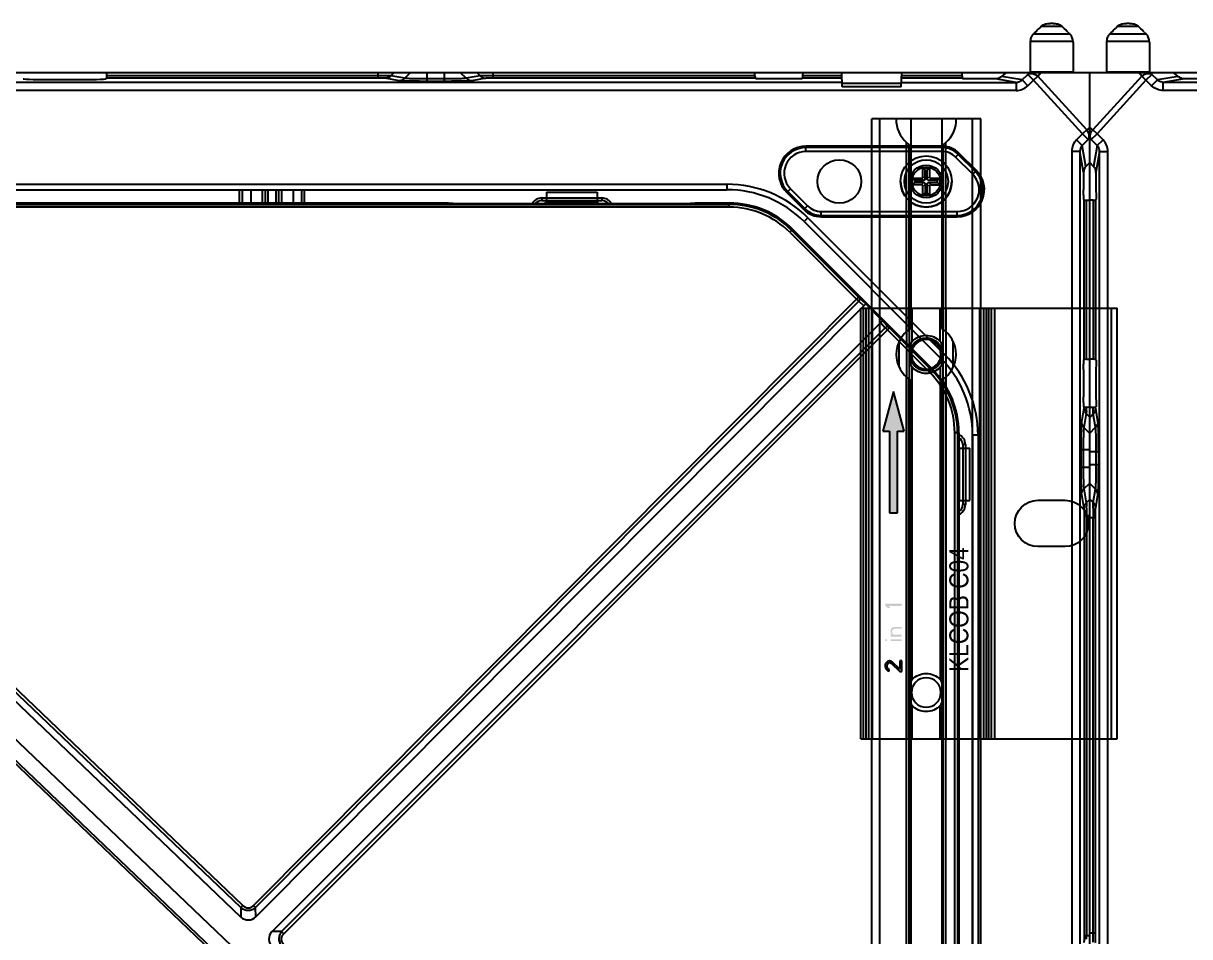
# Model space of a CAD drawing. Header units: millimetres. Extents: x 7531 to 19147, y 2539 to 6525.
# Drawn here: x 16027.9 to 16241.8, y 5279.5 to 5447 of the extents above; entities that cross this region are included whole.
import ezdxf

# ---------------------------------------------------------------- set-up
doc = ezdxf.new("R2010")
doc.units = ezdxf.units.MM
doc.layers.add('02___PRT_ALL_AXES', color=7, linetype='Continuous')
doc.layers.add('1轮廓线', color=7, linetype='Continuous', lineweight=25)
doc.styles.get("Standard").update_dxf_attribs({"font": 'arial.ttf'})

# ---------------------------------------------------------------- blocks, each defined once
blk = doc.blocks.new('DASFASFASEFWE')
at = {"color": 7, "linetype": 'Continuous'}
for p, q in [((333.72, 3535.07), (342.99, 3535.07)), ((333.72, 3535.07), (333.72, 3533.19)), ((342.99, 3535.07), (342.99, 3533.19)), ((277.65, 3402.14), (140.8, 3532.88)), ((277.65, 3403.87), (143.4, 3532.11)), ((144, 3532.81), (367.23, 3532.81)), ((278.03, 3404.27), (144, 3532.31)), ((367.23, 3532.31), (144, 3532.31)), ((314.94, 3533.07), (211.76, 3533.07)), ((315.79, 3533.01), (315.74, 3533.03)), ((316.59, 3532.97), (332.44, 3532.97)), ((333.72, 3533.19), (333.43, 3533.02)), ((333.72, 3533.19), (342.99, 3533.19)), ((342.99, 3533.19), (343.27, 3533.02)), ((344.27, 3532.97), (360.12, 3532.97)), ((360.94, 3533.01), (360.94, 3533.03)), ((367.23, 3533.07), (361.76, 3533.07)), ((367.23, 3532.31), (367.23, 3533.07)), ((278.77, 3394.16), (136.81, 3529.77)), ((134.88, 3527.76), (272.45, 3396.34)), ((378.89, 3528.24), (378.35, 3527.7)), ((378.35, 3527.7), (390.6, 3515.45)), ((378.71, 3528.05), (390.94, 3515.82)), ((404.52, 3502.61), (378.89, 3528.24)), ((134.57, 3527.43), (272.14, 3396.02)), ((390.95, 3515.81), (279.98, 3404.29)), ((391, 3515.06), (280.37, 3403.9)), ((391, 3515.06), (391.91, 3514.21)), ((392.27, 3514.57), (391.15, 3515.61)), ((392.26, 3514.57), (280.41, 3402.18)), ((392.26, 3514.57), (395.36, 3511.47)), ((283.37, 3399.47), (395.36, 3511.47)), ((395.01, 3511.11), (395.86, 3510.2)), ((396.4, 3510.37), (395.37, 3511.47)), ((285.13, 3399.47), (395.86, 3510.2)), ((285.52, 3399.08), (396.6, 3510.16)), ((396.25, 3509.8), (403.98, 3502.07)), ((396.6, 3510.16), (404.33, 3502.43)), ((403.98, 3502.07), (404.52, 3502.61)), ((409.35, 3490.95), (408.59, 3490.95)), ((408.59, 3285.7), (408.59, 3490.95)), ((409.09, 3490.95), (409.09, 3285.7)), ((409.35, 3490.95), (409.35, 3488.32)), ((409.35, 3488.32), (409.47, 3488.13)), ((409.47, 3488.13), (411.35, 3488.13)), ((409.47, 3478.52), (409.47, 3488.13)), ((411.35, 3478.52), (411.35, 3488.13)), ((409.47, 3478.52), (409.35, 3478.32)), ((409.47, 3478.52), (411.35, 3478.52)), ((409.35, 3478.32), (409.35, 3298.32)), ((277.65, 3403.87), (278.03, 3404.27)), ((277.65, 3403.87), (277.65, 3402.14)), ((279.98, 3404.29), (280.37, 3403.9)), ((280.41, 3402.18), (280.37, 3403.9)), ((285.13, 3399.47), (283.37, 3399.47)), ((285.13, 3399.47), (285.52, 3399.08))]:
    blk.add_line(p, q, dxfattribs=at)
for centre, radius, start, end in [((367.23, 3516.57), 16.5, 45, 90), ((367.23, 3516.57), 16.24, 45, 90), ((367.23, 3516.57), 15.74, 45, 90), ((414.62, 3539.52), 34, 225.0561, 225.991), ((418.17, 3531.77), 31.04, 224.0334, 225.0575), ((392.85, 3490.95), 15.74, 0, 45), ((392.85, 3490.95), 16.24, 0, 45), ((392.85, 3490.95), 16.5, 0, 45), ((279.01, 3403.61), 2, 227.1264, 314.3219), ((284.8, 3398.08), 2, 135.8517, 225.4586)]:
    blk.add_arc(centre, radius, start, end, dxfattribs=at)
for centre, start_param, end_param in [((332.44, 3533.02), -1.570796, -0.087266), ((344.27, 3533.02), -3.054326, -1.570796)]:
    blk.add_ellipse(centre, major_axis=(1, 0), ratio=0.052408, start_param=start_param, end_param=end_param, dxfattribs=at)
for points, knots in [([(315.74, 3533.03), (315.74, 3533.04), (315.73, 3533.04), (315.71, 3533.04), (315.69, 3533.05), (315.65, 3533.05), (315.58, 3533.06), (315.48, 3533.06), (315.36, 3533.07), (315.23, 3533.07), (315.09, 3533.07), (314.99, 3533.07), (314.94, 3533.07)], [0, 0, 0, 0, 0.013233, 0.034581, 0.063978, 0.101221, 0.198262, 0.32283, 0.470646, 0.637144, 0.816056, 1, 1, 1, 1]), ([(316.59, 3532.97), (316.54, 3532.97), (316.44, 3532.97), (316.3, 3532.97), (316.17, 3532.97), (316.05, 3532.98), (315.95, 3532.98), (315.88, 3532.99), (315.84, 3532.99), (315.82, 3533), (315.8, 3533), (315.79, 3533), (315.79, 3533.01)], [0, 0, 0, 0, 0.183944, 0.362856, 0.529354, 0.67717, 0.801738, 0.898779, 0.936022, 0.965419, 0.986767, 1, 1, 1, 1]), ([(360.92, 3533.01), (360.91, 3533), (360.9, 3533), (360.89, 3533), (360.86, 3532.99), (360.82, 3532.99), (360.75, 3532.98), (360.65, 3532.98), (360.54, 3532.97), (360.41, 3532.97), (360.27, 3532.97), (360.17, 3532.97), (360.12, 3532.97)], [0, 0, 0, 0, 0.013233, 0.034581, 0.063978, 0.101221, 0.198262, 0.32283, 0.470646, 0.637144, 0.816056, 1, 1, 1, 1]), ([(361.76, 3533.07), (361.71, 3533.07), (361.62, 3533.07), (361.47, 3533.07), (361.34, 3533.07), (361.23, 3533.06), (361.13, 3533.06), (361.06, 3533.05), (361.02, 3533.05), (360.99, 3533.04), (360.98, 3533.04), (360.97, 3533.04), (360.96, 3533.03)], [0, 0, 0, 0, 0.183944, 0.362856, 0.529354, 0.67717, 0.801738, 0.898779, 0.936022, 0.965419, 0.986767, 1, 1, 1, 1]), ([(391.15, 3515.61), (391.14, 3515.63), (391.06, 3515.7), (390.99, 3515.77), (390.94, 3515.82)], [0, 0, 0, 0, 0.23021, 1, 1, 1, 1]), ([(391, 3515.06), (391.04, 3515.11), (391.11, 3515.21), (391.18, 3515.34), (391.2, 3515.44), (391.2, 3515.51), (391.18, 3515.57), (391.16, 3515.6), (391.15, 3515.61)], [0, 0, 0, 0, 0.305729, 0.584136, 0.705998, 0.814862, 0.911869, 1, 1, 1, 1]), ([(396.41, 3510.36), (396.4, 3510.37), (396.36, 3510.39), (396.3, 3510.4), (396.24, 3510.4), (396.13, 3510.38), (396, 3510.32), (395.91, 3510.24), (395.86, 3510.2)], [0, 0, 0, 0, 0.088114, 0.185114, 0.293982, 0.415858, 0.694295, 1, 1, 1, 1]), ([(396.6, 3510.16), (396.58, 3510.18), (396.51, 3510.25), (396.44, 3510.32), (396.4, 3510.37)], [0, 0, 0, 0, 0.266383, 1, 1, 1, 1]), ([(277.65, 3403.87), (277.75, 3403.8), (277.96, 3403.66), (278.29, 3403.51), (278.65, 3403.41), (279.02, 3403.39), (279.38, 3403.42), (279.74, 3403.53), (280.07, 3403.69), (280.27, 3403.83), (280.37, 3403.9)], [0, 0, 0, 0, 0.124633, 0.249804, 0.374747, 0.49993, 0.625322, 0.75051, 0.875529, 1, 1, 1, 1]), ([(278.03, 3404.27), (278.17, 3404.14), (278.39, 3403.97), (278.74, 3403.85), (279.1, 3403.8), (279.47, 3403.9), (279.77, 3404.11), (279.91, 3404.23), (279.98, 3404.29)], [0, 0, 0, 0, 0.249507, 0.375128, 0.500325, 0.749638, 0.874847, 1, 1, 1, 1]), ([(285.13, 3399.47), (284.98, 3399.27), (284.78, 3398.94), (284.65, 3398.45), (284.61, 3398.08), (284.66, 3397.7), (284.8, 3397.22), (285.01, 3396.89), (285.16, 3396.69)], [0, 0, 0, 0, 0.249436, 0.374676, 0.499994, 0.625313, 0.750552, 1, 1, 1, 1]), ([(285.52, 3399.08), (285.39, 3398.94), (285.21, 3398.72), (285.07, 3398.36), (285.02, 3397.99), (285.16, 3397.52), (285.41, 3397.22), (285.55, 3397.09)], [0, 0, 0, 0, 0.249712, 0.375526, 0.500831, 0.750253, 1, 1, 1, 1])]:
    blk.add_open_spline(points, degree=3, knots=knots, dxfattribs=at)
blk = doc.blocks.new('32332232')
at = {"color": 7, "linetype": 'Continuous'}
for p, q in [((3535.8, 2001.11), (3531.91, 2001.11)), ((3534.02, 2001.7), (3533.69, 2001.7)), ((4121.8, 2001.11), (4117.91, 2001.11)), ((4120.02, 2001.7), (4119.69, 2001.7)), ((3529.91, 1998.2), (3529.91, 1992.8)), ((3529.91, 1998.2), (3529.95, 1998.2)), ((3529.95, 1998.37), (3529.95, 1998.2)), ((3537.76, 1998.37), (3529.95, 1998.37)), ((3530.54, 1999.78), (3530.86, 2000.09)), ((3530.54, 1999.78), (3537.17, 1999.78)), ((3530.75, 1999.99), (3530.86, 2000.09)), ((3536.85, 2000.09), (3537.17, 1999.78)), ((3537.06, 1999.89), (3537.17, 1999.78)), ((3537.76, 1998.37), (3537.76, 1998.2)), ((3537.81, 1998.2), (3537.76, 1998.2)), ((3537.81, 1998.2), (3537.81, 1992.8)), ((4115.91, 1998.2), (4115.95, 1998.2)), ((4115.91, 1998.2), (4115.91, 1992.8)), ((4123.76, 1998.37), (4115.95, 1998.37)), ((4115.95, 1998.37), (4115.95, 1998.2)), ((4116.54, 1999.78), (4116.86, 2000.09)), ((4116.54, 1999.78), (4123.17, 1999.78)), ((4116.75, 1999.99), (4116.86, 2000.09)), ((4122.85, 2000.09), (4123.17, 1999.78)), ((4123.06, 1999.89), (4123.17, 1999.78)), ((4123.76, 1998.37), (4123.76, 1998.2)), ((4123.81, 1998.2), (4123.76, 1998.2)), ((4123.81, 1998.2), (4123.81, 1992.8)), ((3526.86, 1655.2), (3526.86, 1992.7)), ((3526.86, 1992.7), (4126.86, 1992.7)), ((3536.39, 1992), (3527.41, 1982.18)), ((3529.91, 1992.8), (3537.81, 1992.8)), ((3536.39, 1992), (3535.83, 1992.7)), ((3537.17, 1991.28), (3536.39, 1992)), ((3537.17, 1991.28), (3538.22, 1992.34)), ((3538.22, 1992.34), (3537.94, 1992.7)), ((3539.26, 1991.32), (3538.22, 1992.34)), ((3543.06, 1991.98), (3539.26, 1991.32)), ((3542.33, 1992.58), (3542.21, 1992.7)), ((3543.06, 1991.98), (3542.33, 1992.58)), ((3946.54, 1991.65), (3946.46, 1991.52)), ((3996.34, 1991.65), (3946.54, 1991.65)), ((3946.56, 1992.09), (3946.57, 1992.7)), ((3996.34, 1992.09), (3946.56, 1992.09)), ((3996.34, 1991.65), (3996.34, 1992.7)), ((3997.68, 1992.09), (3996.34, 1992.09)), ((3998.5, 1992.07), (3998.02, 1992.08)), ((3998.67, 1992.06), (3998.5, 1992.07)), ((3998.67, 1992.06), (3999.29, 1992.7)), ((4001.23, 1991.62), (3998.67, 1992.06)), ((4002.3, 1992.7), (4001.23, 1991.62)), ((4005.25, 1992.7), (4005.25, 1991.06)), ((4008.46, 1992.7), (4008.46, 1991.06)), ((4011.41, 1992.7), (4012.48, 1991.62)), ((4015.04, 1992.06), (4012.48, 1991.62)), ((4015.04, 1992.06), (4014.42, 1992.7)), ((4017.37, 1992.7), (4017.37, 1991.65)), ((4065.45, 1992.09), (4017.37, 1992.09)), ((4065.48, 1991.65), (4017.37, 1991.65)), ((4065.45, 1992.09), (4065.43, 1992.7)), ((4065.61, 1991.53), (4065.48, 1991.65)), ((4074.23, 1991.65), (4074.11, 1991.53)), ((4081.38, 1991.65), (4074.23, 1991.65)), ((4074.26, 1992.09), (4074.28, 1992.7)), ((4081.37, 1992.09), (4074.26, 1992.09)), ((4081.42, 1990.06), (4081.36, 1992.7)), ((4092.29, 1990.06), (4092.36, 1992.7)), ((4103.48, 1991.65), (4092.33, 1991.65)), ((4103.45, 1992.09), (4092.34, 1992.09)), ((4103.45, 1992.09), (4103.43, 1992.7)), ((4103.61, 1991.53), (4103.48, 1991.65)), ((4111.38, 1992.58), (4110.65, 1991.98)), ((4114.45, 1991.32), (4110.65, 1991.98)), ((4111.38, 1992.58), (4111.5, 1992.7)), ((4114.45, 1991.32), (4115.49, 1992.34)), ((4115.49, 1992.34), (4115.78, 1992.7)), ((4115.49, 1992.34), (4116.54, 1991.28)), ((4115.91, 1992.8), (4123.81, 1992.8)), ((4116.54, 1991.28), (4117.32, 1992)), ((4117.32, 1992), (4117.88, 1992.7)), ((4126.3, 1982.18), (4117.32, 1992)), ((4126.86, 1655.2), (4126.86, 1992.7)), ((3537.17, 1991.28), (3528.19, 1981.46)), ((3538.21, 1990.25), (3537.17, 1991.28)), ((3538.21, 1990.25), (3539.26, 1991.32)), ((3544.17, 1991.55), (3540.35, 1990.88)), ((3540.35, 1989.38), (3540.35, 1990.88)), ((3561.4, 1990.88), (3540.35, 1990.88)), ((3548.35, 1991.55), (3544.17, 1991.55)), ((4081.4, 1990.88), (3829.16, 1990.88)), ((3940.46, 1991.37), (3937.25, 1991.37)), ((4000.19, 1991.18), (3997.62, 1991.63)), ((4008.46, 1991.5), (4005.25, 1991.5)), ((4008.46, 1991.06), (4005.25, 1991.06)), ((4016.09, 1991.63), (4013.52, 1991.18)), ((4066.33, 1991.53), (4065.61, 1991.53)), ((4067.36, 1991.55), (4066.33, 1991.53)), ((4072.35, 1991.55), (4067.36, 1991.55)), ((4073.38, 1991.53), (4072.36, 1991.55)), ((4074.11, 1991.53), (4073.38, 1991.53)), ((4092.3, 1990.68), (4081.41, 1990.68)), ((4092.29, 1990.06), (4081.42, 1990.06)), ((4092.31, 1990.88), (4113.36, 1990.88)), ((4104.33, 1991.53), (4103.61, 1991.53)), ((4105.36, 1991.55), (4104.33, 1991.53)), ((4109.54, 1991.55), (4105.36, 1991.55)), ((4113.36, 1990.88), (4109.54, 1991.55)), ((4113.36, 1990.88), (4113.36, 1989.38)), ((4114.45, 1991.32), (4115.5, 1990.25)), ((4115.5, 1990.25), (4116.54, 1991.28)), ((4125.52, 1981.46), (4116.54, 1991.28)), ((3824.55, 1989.38), (3540.35, 1989.38)), ((4113.36, 1989.38), (3829.16, 1989.38)), ((3527.41, 1982.18), (3526.86, 1982.62)), ((3527.13, 1980.42), (3528.19, 1981.46)), ((3528.19, 1981.46), (3527.41, 1982.18)), ((3529.3, 1980.34), (3528.19, 1981.46)), ((4125.52, 1981.46), (4124.41, 1980.34)), ((4126.3, 1982.18), (4125.52, 1981.46)), ((4126.58, 1980.42), (4125.52, 1981.46)), ((4126.86, 1982.62), (4126.3, 1982.18)), ((3527.13, 1980.42), (3526.86, 1980.63)), ((3528.24, 1979.29), (3527.13, 1980.42)), ((3528.24, 1979.29), (3527.56, 1975.45)), ((3528.24, 1979.29), (3529.3, 1980.34)), ((4099.77, 1979.16), (4074.79, 1979.16)), ((4074.79, 1978.2), (4074.79, 1979.16)), ((4099.77, 1978.91), (4074.79, 1978.91)), ((4099.77, 1978.2), (4099.77, 1979.16)), ((4125.47, 1979.29), (4124.41, 1980.34)), ((4126.58, 1980.42), (4125.47, 1979.29)), ((4126.15, 1975.45), (4125.47, 1979.29)), ((4126.86, 1980.63), (4126.58, 1980.42)), ((3528.67, 1978.2), (3528, 1974.38)), ((3528.67, 1825.92), (3528.67, 1978.2)), ((3528.67, 1978.2), (3530.17, 1978.2)), ((3530.17, 1825.92), (3530.17, 1978.2)), ((4099.77, 1978.2), (4074.79, 1978.2)), ((4102.24, 1977.17), (4102.93, 1977.86)), ((4105.39, 1974.03), (4102.24, 1977.17)), ((4105.89, 1974.53), (4102.75, 1977.67)), ((4106.07, 1974.71), (4102.93, 1977.86)), ((4125.04, 1978.2), (4123.54, 1978.2)), ((4123.54, 1978.2), (4123.54, 1826.25)), ((4125.04, 1978.2), (4125.04, 1826.25)), ((4125.71, 1974.38), (4125.04, 1978.2)), ((3527.56, 1975.45), (3526.86, 1976.17)), ((4105.39, 1974.03), (4106.07, 1974.71)), ((4126.15, 1975.45), (4126.86, 1976.17)), ((3528, 1974.38), (3528, 1971.2)), ((4125.71, 1974.38), (4125.71, 1971.2)), ((3528, 1971.2), (3528.03, 1970.17)), ((3593.4, 1972.2), (4060.31, 1972.2)), ((3593.4, 1971.2), (4060.31, 1971.2)), ((3970.87, 1971.2), (3970.87, 1968.54)), ((3971.37, 1971.2), (3971.37, 1968.54)), ((3971.46, 1968.54), (3971.46, 1971.2)), ((3972.96, 1971.2), (3972.96, 1968.54)), ((3975.04, 1971.2), (3975.04, 1968.54)), ((3975.59, 1971.2), (3975.59, 1968.54)), ((3976.09, 1971.2), (3976.09, 1968.54)), ((3977.62, 1968.54), (3977.62, 1971.2)), ((3978.12, 1968.54), (3978.12, 1971.2)), ((3978.68, 1968.54), (3978.68, 1971.2)), ((3980.75, 1971.2), (3980.75, 1968.54)), ((3982.25, 1971.2), (3982.25, 1968.54)), ((3982.34, 1968.54), (3982.34, 1971.2)), ((3982.84, 1968.54), (3982.84, 1971.2)), ((4060.31, 1972.2), (4060.31, 1971.2)), ((4071.28, 1970.69), (4071.96, 1971.37)), ((4071.28, 1970.69), (4074.42, 1967.54)), ((4071.46, 1970.87), (4074.61, 1967.72)), ((4071.96, 1971.37), (4075.11, 1968.22)), ((4125.68, 1970.17), (4125.71, 1971.2)), ((3527.46, 1969.29), (3526.86, 1969.28)), ((3527.46, 1969.29), (3527.46, 1940.1)), ((3528.03, 1969.45), (3527.9, 1969.32)), ((3527.9, 1969.32), (3527.9, 1940.07)), ((3528.03, 1970.17), (3528.03, 1969.45)), ((4026.36, 1969.69), (4037.36, 1969.69)), ((4026.36, 1969.69), (4026.36, 1969.2)), ((4026.36, 1969.2), (4037.36, 1969.2)), ((4037.36, 1969.69), (4037.36, 1969.2)), ((4074.42, 1967.54), (4075.11, 1968.22)), ((4125.68, 1970.17), (4125.68, 1969.45)), ((4125.81, 1969.32), (4125.68, 1969.45)), ((4125.81, 1940.07), (4125.81, 1969.32)), ((4126.25, 1969.29), (4126.86, 1969.28)), ((4126.25, 1940.1), (4126.25, 1969.29)), ((4075.16, 1966.05), (4074.46, 1965.34)), ((4075.16, 1966.05), (4100.2, 1941)), ((4077.58, 1967.2), (4102.56, 1967.2)), ((4077.58, 1966.23), (4077.58, 1967.2)), ((4077.58, 1966.49), (4102.56, 1966.49)), ((4077.58, 1966.23), (4102.56, 1966.23)), ((4102.56, 1966.23), (4102.56, 1967.2)), ((4074.46, 1965.34), (4099.5, 1940.3)), ((4100.2, 1941), (4099.5, 1940.3)), ((3527.46, 1940.1), (3526.86, 1940.12)), ((3527.9, 1940.07), (3528.03, 1939.95)), ((3528.03, 1939.22), (3528, 1938.2)), ((3528, 1938.2), (3528, 1933.2)), ((3528.03, 1939.95), (3528.03, 1939.22)), ((4125.68, 1939.95), (4125.81, 1940.07)), ((4125.68, 1939.95), (4125.68, 1939.22)), ((4125.71, 1938.2), (4125.68, 1939.22)), ((4125.71, 1938.2), (4125.71, 1933.2)), ((4126.25, 1940.1), (4126.86, 1940.12)), ((3528, 1933.2), (3528.03, 1932.17)), ((3528.03, 1932.17), (3528.03, 1931.45)), ((4125.68, 1932.17), (4125.71, 1933.2)), ((4125.68, 1932.17), (4125.68, 1931.45)), ((3526.86, 1931.29), (3527.47, 1931.3)), ((3527.5, 1930.07), (3526.86, 1929.44)), ((3527.5, 1930.07), (3527.49, 1930.22)), ((3527.93, 1927.63), (3527.5, 1930.07)), ((3528.03, 1931.45), (3527.92, 1931.34)), ((3528.36, 1928.68), (3527.94, 1931.12)), ((4125.78, 1931.18), (4125.34, 1928.61)), ((4125.8, 1931.34), (4125.68, 1931.45)), ((4126.22, 1930.13), (4125.77, 1927.57)), ((4125.8, 1931.34), (4125.78, 1931.18)), ((4126.24, 1930.59), (4126.22, 1930.16)), ((4126.22, 1930.16), (4126.22, 1930.13)), ((4126.86, 1929.51), (4126.22, 1930.13)), ((4126.24, 1930.66), (4126.24, 1930.59)), ((4126.86, 1931.28), (4126.25, 1931.3)), ((4126.25, 1931.3), (4126.25, 1931.13)), ((3526.86, 1926.58), (3527.93, 1927.63)), ((4125.77, 1927.57), (4126.86, 1926.5)), ((4106.36, 1926.16), (4105.36, 1926.16)), ((4105.36, 1926.16), (4105.36, 1721.74)), ((4106.36, 1926.16), (4106.36, 1721.74)), ((4104.05, 1924.45), (4103.56, 1924.45)), ((4103.56, 1924.45), (4103.56, 1913.45)), ((4104.05, 1924.45), (4104.05, 1913.45)), ((4125.22, 1923.55), (4126.86, 1923.55)), ((4125.22, 1923.55), (4125.22, 1920.34)), ((4125.66, 1923.55), (4125.66, 1920.34)), ((3528.49, 1923.13), (3526.86, 1923.13)), ((3528.05, 1920.76), (3528.05, 1923.13)), ((3528.49, 1920.76), (3528.49, 1923.13)), ((3528.49, 1920.76), (3526.86, 1920.76)), ((4125.22, 1920.34), (4126.86, 1920.34)), ((3526.86, 1917.32), (3527.93, 1916.26)), ((4125.77, 1916.32), (4126.86, 1917.39)), ((3527.5, 1913.82), (3527.93, 1916.26)), ((3527.94, 1912.78), (3528.36, 1915.22)), ((4125.34, 1915.28), (4125.78, 1912.72)), ((4125.77, 1916.32), (4126.22, 1913.76)), ((3527.5, 1913.82), (3526.86, 1914.46)), ((4104.05, 1913.45), (4103.56, 1913.45)), ((4126.86, 1914.38), (4126.22, 1913.76)), ((4126.22, 1913.76), (4126.23, 1913.58)), ((4126.23, 1913.58), (4126.24, 1913.11)), ((4126.25, 1912.77), (4126.25, 1911.43)), ((3527.9, 1911.01), (3526.86, 1911.01)), ((3527.46, 1834.88), (3527.46, 1911.01)), ((3527.9, 1834.88), (3527.9, 1911.01)), ((4125.81, 1911.43), (4126.86, 1911.43)), ((4125.81, 1911.43), (4125.81, 1834.46)), ((4126.25, 1911.43), (4126.25, 1834.46)), ((3527.9, 1834.88), (3526.86, 1834.88)), ((3527.47, 1833.22), (3527.46, 1834.88)), ((4125.81, 1834.46), (4126.86, 1834.46))]:
    blk.add_line(p, q, dxfattribs=at)
blk.add_circle((4080.92, 1972.7), 4, dxfattribs=at)
at = {"color": 6, "linetype": 'Continuous'}
for radius in [4, 3, 2.63]:
    blk.add_circle((4096.86, 1972.7), radius, dxfattribs=at)
at = {"color": 7, "linetype": 'Continuous'}
for centre, radius, start, end in [((3625.89, 1903.3), 135.64, 133.9933, 134.4747), ((3582.37, 1948.32), 73.03, 133.7059, 133.9634), ((3533.28, 1999.68), 1.99, 131.3847, 133.6974), ((3533.68, 1987.59), 14.11, 89.9587, 90.4113), ((3533.68, 1987.59), 14.11, 89.9587, 90.4114), ((3534.03, 1987.59), 14.11, 89.5887, 90.0413), ((3534.03, 1987.59), 14.11, 89.5886, 90.0413), ((3534.43, 1999.68), 1.99, 46.3026, 48.6152), ((3485.34, 1948.32), 73.03, 46.0366, 46.2941), ((3441.82, 1903.3), 135.64, 45.5253, 46.0067), ((4211.89, 1903.3), 135.64, 133.9933, 134.4747), ((4168.37, 1948.32), 73.03, 133.7059, 133.9634), ((4119.28, 1999.68), 1.99, 131.3847, 133.6974), ((4119.68, 1987.59), 14.11, 89.9587, 90.4113), ((4119.68, 1987.59), 14.11, 89.9587, 90.4114), ((4120.03, 1987.59), 14.11, 89.5887, 90.0413), ((4120.03, 1987.59), 14.11, 89.5886, 90.0413), ((4120.43, 1999.68), 1.99, 46.3026, 48.6152), ((4071.34, 1948.32), 73.03, 46.0366, 46.2941), ((4027.82, 1903.3), 135.64, 45.5253, 46.0067), ((3530.91, 1998.2), 1, 161.4748, 180), ((3531.93, 1998.37), 1.98, 175.7569, 179.997), ((3535.78, 1998.37), 1.98, 0.003, 4.2431), ((3536.81, 1998.2), 1, 0, 18.5252), ((4116.91, 1998.2), 1, 161.4748, 180), ((4117.93, 1998.37), 1.98, 175.7569, 179.997), ((4121.78, 1998.37), 1.98, 0.003, 4.2431), ((4122.81, 1998.2), 1, 0, 18.5252), ((3537.83, 1990.45), 2.12, 127.8496, 132.9341), ((3996.99, 1922.69), 69.4, 89.1517, 89.4306), ((3997.6, 1993.12), 1.5, 305.2639, 310.202), ((3997.61, 1993.12), 1.49, 310.1986, 315.1715), ((4016.1, 1993.12), 1.49, 224.8285, 229.8014), ((4016.11, 1993.12), 1.5, 229.798, 234.7361), ((4016.8, 1915.83), 76.26, 90.5915, 90.7607), ((4017.21, 1872.74), 119.35, 90.2589, 90.5754), ((4017.36, 1839.32), 152.77, 89.997, 90.261), ((4115.88, 1990.45), 2.12, 47.0659, 52.1504), ((3529, 1980.82), 2.1, 139.6253, 146.1693), ((4124.71, 1980.82), 2.1, 33.8309, 40.3747), ((4074.79, 1974.2), 4.97, 90, 225), ((4074.79, 1974.2), 4.71, 90, 225), ((4099.77, 1974.7), 4.47, 45, 90), ((4099.77, 1974.7), 4.21, 45, 90), ((4074.79, 1974.2), 4, 90, 225), ((4099.77, 1974.7), 3.5, 45, 90), ((4102.56, 1971.2), 4.97, 270, 45), ((4102.56, 1971.2), 4.71, 270, 45), ((4102.56, 1971.2), 4, 270, 45), ((4060.31, 1951.2), 21, 45, 90), ((4060.31, 1951.2), 20, 45, 90), ((4026.36, 1967.7), 1.99, 90, 154.9348), ((4026.36, 1967.7), 1.5, 90, 145.7348), ((4037.36, 1967.7), 1.99, 25.0651, 90), ((4037.36, 1967.7), 1.5, 34.2651, 90), ((4077.58, 1970.7), 3.5, 225, 270), ((4077.58, 1970.7), 4.47, 225, 270), ((4077.58, 1970.7), 4.21, 225, 270), ((4085.36, 1926.16), 20, 0, 45), ((4085.36, 1926.16), 21, 0, 45), ((3527.1, 1943.44), 12.14, 271.7301, 272.4354), ((3614.65, 1932.27), 87.19, 180.6343, 180.7935), ((3526.45, 1931.13), 1.49, 314.8285, 319.8014), ((3526.46, 1931.12), 1.47, 339.7115, 344.7298), ((3526.46, 1931.12), 1.48, 344.7516, 359.7286), ((4127.26, 1931.19), 1.48, 200.289, 205.2867), ((4127.28, 1931.19), 1.5, 205.344, 220.1972), ((4127.28, 1931.19), 1.49, 220.1986, 225.1715), ((4126.66, 1945.23), 13.94, 267.8652, 268.3219), ((4056.42, 1931.82), 69.83, 359.0505, 359.4338), ((4102.06, 1924.45), 1.5, 0, 59.9978), ((4102.06, 1924.45), 1.99, 0, 67.4975), ((3658.39, 1911.18), 130.93, 179.379, 179.731), ((3615.21, 1911.62), 87.74, 179.2064, 179.3606), ((4102.06, 1913.45), 1.99, 293.7008, 0), ((4102.06, 1913.45), 1.5, 302.2987, 0), ((4056.28, 1912.08), 69.97, 0.569, 0.8407), ((3690.99, 1911.02), 163.53, 179.7284, 180.0026), ((3973.94, 1834.46), 152.31, 359.7305, 0.0033)]:
    blk.add_arc(centre, radius, start, end, dxfattribs=at)
for centre, major_axis, ratio, start_param, end_param in [((3544.32, 1993.08), (1.77, 0.18), 0.842575, -2.439867, -2.227501), ((3544.18, 1993.05), (1.49, 0.26), 0.988643, 3.968491, 4.537312), ((3946.54, 1993.15), (0, 1.5), 0.017455, 3.167773, 3.926991), ((4065.48, 1993.15), (0, 1.5), 0.026186, 2.356194, 3.115413), ((4074.23, 1993.15), (0, 1.5), 0.026186, 3.167773, 3.926991), ((4103.48, 1993.15), (0, 1.5), 0.026186, 2.356194, 3.115413), ((4109.53, 1993.05), (1.49, -0.26), 0.988643, -1.395719, -0.826899), ((4109.39, 1993.08), (1.77, -0.18), 0.842575, -0.914092, -0.701726), ((3937.25, 1991.53), (6, 0), 0.026186, -3.124139, -1.570796), ((3940.46, 1991.53), (6, 0), 0.026186, -1.570796, -0.017453), ((3526.5, 1974.37), (0.26, 1.49), 0.988643, -1.395719, -0.614533), ((4127.21, 1974.37), (0.26, -1.49), 0.988643, -2.52706, -1.745874), ((3526.4, 1969.32), (1.5, 0), 0.026186, 5.497787, 6.257005), ((4127.31, 1969.32), (1.5, 0), 0.026186, 3.167773, 3.926991), ((3526.4, 1940.07), (1.5, 0), 0.026186, 6.309365, 7.068583), ((4127.31, 1940.07), (1.5, 0), 0.026186, 8.63938, 9.398598)]:
    blk.add_ellipse(centre, major_axis=major_axis, ratio=ratio, start_param=start_param, end_param=end_param, dxfattribs=at)
for points, knots in [([(3531.97, 2001.17), (3532.08, 2001.26), (3532.32, 2001.43), (3532.72, 2001.6), (3533.08, 2001.67), (3533.36, 2001.69), (3533.51, 2001.7), (3533.58, 2001.7)], [0, 0, 0, 0, 0.24991, 0.4998, 0.749755, 0.874871, 1, 1, 1, 1]), ([(3534.13, 2001.7), (3534.2, 2001.7), (3534.35, 2001.69), (3534.63, 2001.67), (3534.99, 2001.6), (3535.39, 2001.43), (3535.63, 2001.26), (3535.74, 2001.17)], [0, 0, 0, 0, 0.125129, 0.250246, 0.500201, 0.750092, 1, 1, 1, 1]), ([(4117.97, 2001.17), (4118.08, 2001.26), (4118.32, 2001.43), (4118.72, 2001.6), (4119.08, 2001.67), (4119.36, 2001.69), (4119.51, 2001.7), (4119.58, 2001.7)], [0, 0, 0, 0, 0.24991, 0.4998, 0.749755, 0.874871, 1, 1, 1, 1]), ([(4120.13, 2001.7), (4120.2, 2001.7), (4120.35, 2001.69), (4120.63, 2001.67), (4120.99, 2001.6), (4121.39, 2001.43), (4121.63, 2001.26), (4121.74, 2001.17)], [0, 0, 0, 0, 0.125129, 0.250246, 0.500201, 0.750092, 1, 1, 1, 1]), ([(3530.54, 1999.78), (3530.46, 1999.7), (3530.31, 1999.52), (3530.13, 1999.21), (3530, 1998.87), (3529.97, 1998.63), (3529.96, 1998.51)], [0, 0, 0, 0, 0.25, 0.499984, 0.749967, 1, 1, 1, 1]), ([(3537.75, 1998.51), (3537.75, 1998.63), (3537.71, 1998.87), (3537.58, 1999.21), (3537.41, 1999.52), (3537.25, 1999.7), (3537.17, 1999.78)], [0, 0, 0, 0, 0.250033, 0.500016, 0.75, 1, 1, 1, 1]), ([(4116.54, 1999.78), (4116.46, 1999.7), (4116.31, 1999.52), (4116.13, 1999.21), (4116, 1998.87), (4115.97, 1998.63), (4115.96, 1998.51)], [0, 0, 0, 0, 0.25, 0.499984, 0.749967, 1, 1, 1, 1]), ([(4123.75, 1998.51), (4123.75, 1998.63), (4123.71, 1998.87), (4123.58, 1999.21), (4123.41, 1999.52), (4123.25, 1999.7), (4123.17, 1999.78)], [0, 0, 0, 0, 0.250033, 0.500016, 0.75, 1, 1, 1, 1]), ([(3536.53, 1992.12), (3536.61, 1992.18), (3536.9, 1992.38), (3537.25, 1992.5), (3537.52, 1992.52)], [0, 0, 0, 0, 0.263064, 1, 1, 1, 1]), ([(3537.52, 1992.52), (3537.57, 1992.53), (3537.77, 1992.53), (3537.97, 1992.48), (3538.1, 1992.42)], [0, 0, 0, 0, 0.267986, 1, 1, 1, 1]), ([(3997.62, 1991.63), (3997.58, 1991.63), (3997.43, 1991.64), (3997, 1991.65), (3996.62, 1991.65), (3996.34, 1991.65)], [0, 0, 0, 0, 0.114769, 0.339939, 1, 1, 1, 1]), ([(4015.78, 1992.08), (4015.69, 1992.08), (4015.45, 1992.08), (4015.2, 1992.08), (4015.04, 1992.06)], [0, 0, 0, 0, 0.363394, 1, 1, 1, 1]), ([(4017.37, 1991.65), (4017.09, 1991.65), (4016.71, 1991.65), (4016.28, 1991.64), (4016.13, 1991.63), (4016.09, 1991.63)], [0, 0, 0, 0, 0.659412, 0.884919, 1, 1, 1, 1]), ([(4115.49, 1992.34), (4115.54, 1992.38), (4115.75, 1992.5), (4116.01, 1992.54), (4116.19, 1992.52)], [0, 0, 0, 0, 0.232903, 1, 1, 1, 1]), ([(4116.53, 1992.46), (4116.59, 1992.44), (4116.82, 1992.36), (4117.03, 1992.23), (4117.18, 1992.12)], [0, 0, 0, 0, 0.24316, 1, 1, 1, 1]), ([(3540.35, 1989.38), (3539.96, 1989.38), (3539.17, 1989.54), (3538.49, 1989.98), (3538.21, 1990.25)], [0, 0, 0, 0, 0.499971, 1, 1, 1, 1]), ([(3540.35, 1990.88), (3540.05, 1990.88), (3539.64, 1991), (3539.33, 1991.25), (3539.26, 1991.32)], [0, 0, 0, 0, 0.746977, 1, 1, 1, 1]), ([(4005.25, 1991.06), (4004.66, 1991.06), (4003.54, 1991.07), (4002.05, 1991.09), (4000.96, 1991.13), (4000.38, 1991.14), (4000.19, 1991.18)], [0, 0, 0, 0, 0.351849, 0.659801, 0.88516, 1, 1, 1, 1]), ([(4005.25, 1991.5), (4004.78, 1991.5), (4003.89, 1991.51), (4002.7, 1991.52), (4001.84, 1991.57), (4001.38, 1991.58), (4001.23, 1991.62)], [0, 0, 0, 0, 0.353016, 0.661577, 0.886579, 1, 1, 1, 1]), ([(4012.48, 1991.62), (4012.33, 1991.58), (4011.87, 1991.57), (4011.01, 1991.52), (4009.82, 1991.51), (4008.93, 1991.5), (4008.46, 1991.5)], [0, 0, 0, 0, 0.113669, 0.338816, 0.647221, 1, 1, 1, 1]), ([(4013.52, 1991.18), (4013.33, 1991.14), (4012.75, 1991.13), (4011.66, 1991.09), (4010.17, 1991.07), (4009.05, 1991.06), (4008.46, 1991.06)], [0, 0, 0, 0, 0.115088, 0.340589, 0.648385, 1, 1, 1, 1]), ([(4113.36, 1990.88), (4113.66, 1990.88), (4114.07, 1991), (4114.38, 1991.25), (4114.45, 1991.32)], [0, 0, 0, 0, 0.74701, 1, 1, 1, 1]), ([(4113.36, 1989.38), (4113.75, 1989.38), (4114.54, 1989.54), (4115.22, 1989.98), (4115.5, 1990.25)], [0, 0, 0, 0, 0.499854, 1, 1, 1, 1]), ([(3526.98, 1981.35), (3526.99, 1981.41), (3527.06, 1981.63), (3527.16, 1981.84), (3527.26, 1981.99)], [0, 0, 0, 0, 0.241675, 1, 1, 1, 1]), ([(4126.73, 1981.35), (4126.72, 1981.41), (4126.65, 1981.63), (4126.55, 1981.84), (4126.45, 1981.99)], [0, 0, 0, 0, 0.241676, 1, 1, 1, 1]), ([(3527.13, 1980.42), (3527.1, 1980.45), (3527, 1980.61), (3526.95, 1980.79), (3526.94, 1980.93)], [0, 0, 0, 0, 0.236778, 1, 1, 1, 1]), ([(3528.67, 1978.2), (3528.67, 1978.5), (3528.55, 1978.91), (3528.31, 1979.22), (3528.24, 1979.29)], [0, 0, 0, 0, 0.74701, 1, 1, 1, 1]), ([(3530.17, 1978.2), (3530.17, 1978.6), (3530.02, 1979.39), (3529.57, 1980.06), (3529.3, 1980.34)], [0, 0, 0, 0, 0.499854, 1, 1, 1, 1]), ([(4124.41, 1980.34), (4124.14, 1980.06), (4123.7, 1979.39), (4123.54, 1978.6), (4123.54, 1978.2)], [0, 0, 0, 0, 0.49979, 1, 1, 1, 1]), ([(4126.58, 1980.42), (4126.61, 1980.45), (4126.71, 1980.61), (4126.76, 1980.79), (4126.77, 1980.93)], [0, 0, 0, 0, 0.236778, 1, 1, 1, 1]), ([(3527.49, 1930.22), (3527.49, 1930.27), (3527.48, 1930.55), (3527.47, 1930.83), (3527.47, 1931.06)], [0, 0, 0, 0, 0.179335, 1, 1, 1, 1]), ([(3527.62, 1931.31), (3527.69, 1931.31), (3527.79, 1931.33), (3527.9, 1931.33), (3527.92, 1931.34)], [0, 0, 0, 0, 0.76383, 1, 1, 1, 1]), ([(3527.94, 1931.12), (3527.94, 1931.13), (3527.93, 1931.2), (3527.92, 1931.28), (3527.92, 1931.34)], [0, 0, 0, 0, 0.147979, 1, 1, 1, 1]), ([(4125.8, 1931.34), (4125.81, 1931.32), (4125.94, 1931.32), (4126.05, 1931.31), (4126.14, 1931.3)], [0, 0, 0, 0, 0.231794, 1, 1, 1, 1]), ([(3528.05, 1923.13), (3528.05, 1923.66), (3528.05, 1924.65), (3528.02, 1925.99), (3527.99, 1926.89), (3527.96, 1927.4), (3527.94, 1927.57), (3527.93, 1927.63)], [0, 0, 0, 0, 0.353243, 0.661632, 0.886489, 0.958343, 1, 1, 1, 1]), ([(3528.49, 1923.13), (3528.49, 1923.78), (3528.48, 1925), (3528.46, 1926.64), (3528.42, 1927.84), (3528.4, 1928.47), (3528.36, 1928.68)], [0, 0, 0, 0, 0.352213, 0.660074, 0.885264, 1, 1, 1, 1]), ([(4125.34, 1928.61), (4125.3, 1928.42), (4125.29, 1927.85), (4125.24, 1926.75), (4125.23, 1925.26), (4125.22, 1924.14), (4125.22, 1923.55)], [0, 0, 0, 0, 0.115067, 0.340523, 0.648208, 1, 1, 1, 1]), ([(4125.77, 1927.57), (4125.74, 1927.42), (4125.72, 1926.96), (4125.68, 1926.1), (4125.67, 1924.91), (4125.66, 1924.02), (4125.66, 1923.55)], [0, 0, 0, 0, 0.113648, 0.338748, 0.647039, 1, 1, 1, 1]), ([(3527.93, 1916.26), (3527.94, 1916.32), (3527.96, 1916.49), (3527.99, 1917), (3528.02, 1917.91), (3528.05, 1919.24), (3528.05, 1920.23), (3528.05, 1920.76)], [0, 0, 0, 0, 0.041776, 0.113815, 0.339027, 0.647412, 1, 1, 1, 1]), ([(3528.36, 1915.22), (3528.4, 1915.43), (3528.42, 1916.06), (3528.46, 1917.26), (3528.48, 1918.89), (3528.49, 1920.11), (3528.49, 1920.76)], [0, 0, 0, 0, 0.115041, 0.340581, 0.648437, 1, 1, 1, 1]), ([(4125.22, 1920.34), (4125.22, 1919.75), (4125.23, 1918.64), (4125.24, 1917.14), (4125.29, 1916.05), (4125.3, 1915.47), (4125.34, 1915.28)], [0, 0, 0, 0, 0.351802, 0.659703, 0.88504, 1, 1, 1, 1]), ([(4125.66, 1920.34), (4125.66, 1919.87), (4125.67, 1918.98), (4125.68, 1917.79), (4125.72, 1916.93), (4125.74, 1916.47), (4125.77, 1916.32)], [0, 0, 0, 0, 0.35297, 0.661481, 0.88646, 1, 1, 1, 1]), ([(3527.47, 1912.83), (3527.47, 1913.05), (3527.48, 1913.38), (3527.49, 1913.71), (3527.5, 1913.82)], [0, 0, 0, 0, 0.659247, 1, 1, 1, 1]), ([(3527.9, 1911.01), (3527.9, 1911.4), (3527.9, 1911.92), (3527.92, 1912.51), (3527.93, 1912.71), (3527.94, 1912.78)], [0, 0, 0, 0, 0.659779, 0.885093, 1, 1, 1, 1]), ([(4125.78, 1912.72), (4125.79, 1912.67), (4125.8, 1912.52), (4125.81, 1912.09), (4125.81, 1911.71), (4125.81, 1911.43)], [0, 0, 0, 0, 0.114777, 0.33994, 1, 1, 1, 1]), ([(3527.94, 1833.12), (3527.93, 1833.18), (3527.92, 1833.38), (3527.9, 1833.97), (3527.9, 1834.49), (3527.9, 1834.88)], [0, 0, 0, 0, 0.114901, 0.340306, 1, 1, 1, 1]), ([(4125.81, 1834.46), (4125.81, 1834.18), (4125.81, 1833.8), (4125.8, 1833.37), (4125.79, 1833.23), (4125.78, 1833.18)], [0, 0, 0, 0, 0.659412, 0.884916, 1, 1, 1, 1])]:
    blk.add_open_spline(points, degree=3, knots=knots, dxfattribs=at)
for points in [[(3538.1, 1992.42), (3538.14, 1992.39), (3538.18, 1992.37), (3538.22, 1992.34)], [(3998.47, 1991.9), (3998.23, 1991.73), (3997.92, 1991.63), (3997.62, 1991.63)], [(4015.24, 1991.9), (4015.48, 1991.73), (4015.79, 1991.63), (4016.09, 1991.63)], [(4116.19, 1992.52), (4116.31, 1992.51), (4116.42, 1992.49), (4116.53, 1992.46)], [(4001.23, 1991.62), (4000.97, 1991.35), (4000.57, 1991.18), (4000.19, 1991.18)], [(4012.48, 1991.62), (4012.74, 1991.35), (4013.14, 1991.18), (4013.52, 1991.18)], [(3526.94, 1980.93), (3526.93, 1981.07), (3526.95, 1981.22), (3526.98, 1981.35)], [(4126.77, 1980.93), (4126.78, 1981.07), (4126.76, 1981.22), (4126.73, 1981.35)], [(4125.47, 1979.29), (4125.2, 1979.01), (4125.04, 1978.59), (4125.04, 1978.2)], [(3527.85, 1930.61), (3527.79, 1930.45), (3527.7, 1930.3), (3527.59, 1930.17)], [(4125.78, 1931.18), (4125.78, 1931.01), (4125.82, 1930.83), (4125.87, 1930.67)], [(3528.36, 1928.68), (3528.36, 1928.3), (3528.19, 1927.9), (3527.93, 1927.63)], [(4125.34, 1928.61), (4125.34, 1928.24), (4125.51, 1927.84), (4125.77, 1927.57)], [(3528.36, 1915.22), (3528.36, 1915.6), (3528.19, 1916), (3527.93, 1916.26)], [(4125.34, 1915.28), (4125.34, 1915.66), (4125.51, 1916.06), (4125.77, 1916.32)], [(3527.94, 1912.78), (3527.94, 1913.16), (3527.77, 1913.56), (3527.5, 1913.82)], [(4125.78, 1912.72), (4125.79, 1913.09), (4125.95, 1913.49), (4126.22, 1913.76)]]:
    blk.add_open_spline(points, degree=3, dxfattribs=at)
blk.add_blockref('DASFASFASEFWE', (3693.5, -1564.32))
blk = doc.blocks.new('*U163')
blk.add_blockref('32332232', (-3826.86, -1827.7))
blk = doc.blocks.new('*U164')
at = {"color": 0, "linetype": 'ByBlock', "lineweight": -2, "transparency": 16777216}
for p in [(1200, 1350), (1800, 1350)]:
    blk.add_blockref('*U163', p, dxfattribs=at)
blk = doc.blocks.new('ERTFHGJ')
at = {"color": 40, "linetype": 'Continuous', "true_color": 0xf8d731}
for p, q in [((8878.46, 3617.77), (8878.46, 3696.77)), ((8925.46, 3696.77), (8878.46, 3696.77)), ((8879.46, 3617.77), (8879.46, 3696.77)), ((8900.96, 3696.77), (8900.96, 3617.77)), ((8901.46, 3617.77), (8901.46, 3696.77)), ((8901.96, 3617.77), (8901.96, 3696.77)), ((8902.4, 3617.77), (8902.4, 3696.77)), ((8902.87, 3617.77), (8902.87, 3696.77)), ((8903.46, 3617.77), (8903.46, 3696.77)), ((8903.54, 3696.77), (8903.54, 3617.77)), ((8903.6, 3617.77), (8903.6, 3696.77)), ((8909.88, 3696.77), (8909.88, 3617.77)), ((8910.38, 3617.77), (8910.38, 3696.77)), ((8910.88, 3690.64), (8910.88, 3696.77)), ((8916.03, 3690.64), (8916.03, 3696.77)), ((8916.53, 3617.77), (8916.53, 3696.77)), ((8917.03, 3617.77), (8917.03, 3696.77)), ((8923.31, 3617.77), (8923.31, 3696.77)), ((8923.38, 3696.77), (8923.38, 3617.77)), ((8923.46, 3617.77), (8923.46, 3696.77)), ((8924.04, 3696.77), (8924.04, 3617.77)), ((8924.51, 3696.77), (8924.51, 3617.77)), ((8924.96, 3617.77), (8924.96, 3696.77)), ((8925.46, 3617.77), (8925.46, 3696.77)), ((8910.88, 3685.9), (8910.88, 3628.64)), ((8916.03, 3628.64), (8916.03, 3685.9)), ((8892.96, 3661.52), (8887.96, 3661.52)), ((8887.96, 3653.02), (8892.96, 3653.02)), ((8910.88, 3617.77), (8910.88, 3623.9)), ((8916.03, 3617.77), (8916.03, 3623.9)), ((8925.46, 3617.77), (8878.46, 3617.77))]:
    blk.add_line(p, q, dxfattribs=at)
for centre in [(8913.46, 3688.27), (8913.46, 3626.27)]:
    blk.add_circle(centre, 2.7, dxfattribs=at)
for centre, radius, start, end in [((8913.46, 3688.27), 3.5, 42.6324, 137.3676), ((8913.46, 3688.27), 3.5, 222.6324, 317.3676), ((8887.96, 3657.27), 4.25, 90, 270), ((8892.96, 3657.27), 4.25, 270, 90), ((8913.46, 3626.27), 3.5, 42.6324, 137.3676), ((8913.46, 3626.27), 3.5, 222.6324, 317.3676)]:
    blk.add_arc(centre, radius, start, end, dxfattribs=at)
for points, knots in [([(8910.39, 3688.27), (8910.39, 3688.38), (8910.39, 3688.58), (8910.4, 3688.89), (8910.41, 3689.2), (8910.45, 3689.51), (8910.5, 3689.81), (8910.57, 3690.05), (8910.64, 3690.24), (8910.7, 3690.38), (8910.78, 3690.52), (8910.85, 3690.6), (8910.88, 3690.64)], [0, 0, 0, 0, 0.127092, 0.253318, 0.378322, 0.502266, 0.625619, 0.749056, 0.811111, 0.873552, 0.936512, 1, 1, 1, 1]), ([(8916.03, 3690.64), (8916.07, 3690.6), (8916.13, 3690.52), (8916.21, 3690.38), (8916.27, 3690.24), (8916.35, 3690.05), (8916.41, 3689.81), (8916.47, 3689.51), (8916.5, 3689.2), (8916.52, 3688.89), (8916.53, 3688.58), (8916.53, 3688.37), (8916.53, 3688.27)], [0, 0, 0, 0, 0.063487, 0.126447, 0.188887, 0.250942, 0.37438, 0.497732, 0.621676, 0.746681, 0.872907, 1, 1, 1, 1]), ([(8910.88, 3685.9), (8910.85, 3685.94), (8910.78, 3686.02), (8910.7, 3686.16), (8910.64, 3686.3), (8910.57, 3686.49), (8910.5, 3686.73), (8910.45, 3687.03), (8910.41, 3687.34), (8910.4, 3687.65), (8910.39, 3687.96), (8910.39, 3688.17), (8910.39, 3688.27)], [0, 0, 0, 0, 0.063495, 0.126469, 0.188905, 0.250963, 0.374396, 0.497744, 0.621683, 0.746682, 0.87291, 1, 1, 1, 1]), ([(8916.53, 3688.27), (8916.53, 3688.17), (8916.53, 3687.96), (8916.52, 3687.65), (8916.5, 3687.34), (8916.47, 3687.03), (8916.41, 3686.73), (8916.35, 3686.49), (8916.27, 3686.3), (8916.21, 3686.16), (8916.13, 3686.02), (8916.07, 3685.94), (8916.03, 3685.9)], [0, 0, 0, 0, 0.127092, 0.253319, 0.378323, 0.502267, 0.62562, 0.749057, 0.811112, 0.873553, 0.936512, 1, 1, 1, 1]), ([(8910.39, 3626.27), (8910.39, 3626.38), (8910.39, 3626.58), (8910.4, 3626.89), (8910.41, 3627.2), (8910.45, 3627.51), (8910.5, 3627.81), (8910.57, 3628.05), (8910.64, 3628.24), (8910.7, 3628.38), (8910.78, 3628.52), (8910.85, 3628.6), (8910.88, 3628.64)], [0, 0, 0, 0, 0.127092, 0.253318, 0.378322, 0.502266, 0.625619, 0.749056, 0.811111, 0.873552, 0.936512, 1, 1, 1, 1]), ([(8916.03, 3628.64), (8916.07, 3628.6), (8916.13, 3628.52), (8916.21, 3628.38), (8916.27, 3628.24), (8916.35, 3628.05), (8916.41, 3627.81), (8916.47, 3627.51), (8916.5, 3627.2), (8916.52, 3626.89), (8916.53, 3626.58), (8916.53, 3626.37), (8916.53, 3626.27)], [0, 0, 0, 0, 0.063487, 0.126447, 0.188887, 0.250942, 0.37438, 0.497732, 0.621676, 0.746681, 0.872907, 1, 1, 1, 1]), ([(8910.88, 3623.9), (8910.85, 3623.94), (8910.78, 3624.02), (8910.7, 3624.16), (8910.64, 3624.3), (8910.57, 3624.49), (8910.5, 3624.73), (8910.45, 3625.03), (8910.41, 3625.34), (8910.4, 3625.65), (8910.39, 3625.96), (8910.39, 3626.17), (8910.39, 3626.27)], [0, 0, 0, 0, 0.063495, 0.126469, 0.188905, 0.250963, 0.374396, 0.497744, 0.621683, 0.746682, 0.87291, 1, 1, 1, 1]), ([(8916.53, 3626.27), (8916.53, 3626.17), (8916.53, 3625.96), (8916.52, 3625.65), (8916.5, 3625.34), (8916.47, 3625.03), (8916.41, 3624.73), (8916.35, 3624.49), (8916.27, 3624.3), (8916.21, 3624.16), (8916.13, 3624.02), (8916.07, 3623.94), (8916.03, 3623.9)], [0, 0, 0, 0, 0.127092, 0.253319, 0.378323, 0.502267, 0.62562, 0.749057, 0.811112, 0.873553, 0.936512, 1, 1, 1, 1])]:
    blk.add_open_spline(points, degree=3, knots=knots, dxfattribs=at)
blk = doc.blocks.new('212121212')
at = {"lineweight": 5, "true_color": 0x139b48}
h = blk.add_hatch(color=114, dxfattribs=at)
h.dxf.hatch_style = 1
h.paths.add_polyline_path([(15836.52, 4988.23), (15836.58, 4988.49), (15836.58, 4988.62), (15836.52, 4988.87), (15836.31, 4989.13), (15836.1, 4989.26), (15835.78, 4989.32), (15835.57, 4989.32), (15835.19, 4989.26), (15834.98, 4989.13), (15834.77, 4988.87), (15834.72, 4988.62), (15834.98, 4988.62), (15835.09, 4988.81), (15835.25, 4988.94), (15835.51, 4989), (15835.73, 4989), (15835.99, 4988.94), (15836.15, 4988.81), (15836.26, 4988.62), (15836.26, 4988.49), (15836.15, 4988.23), (15834.66, 4986.64), (15834.66, 4986.32), (15836.58, 4986.32), (15836.58, 4986.64), (15835.09, 4986.64), (15836.42, 4988.04)])
h.paths.add_polyline_path([(15840.55, 4989.32), (15840.24, 4989.32), (15840.24, 4989), (15840.55, 4989)])
h.paths.add_polyline_path([(15840.55, 4988.36), (15840.24, 4988.36), (15840.24, 4986.32), (15840.55, 4986.32)])
h.paths.add_polyline_path([(15841.67, 4988.04), (15841.92, 4988.11), (15842.17, 4988.04), (15842.3, 4987.98), (15842.42, 4987.85), (15842.49, 4987.53), (15842.49, 4986.32), (15842.8, 4986.32), (15842.8, 4987.53), (15842.74, 4987.85), (15842.67, 4988.04), (15842.55, 4988.17), (15842.36, 4988.3), (15842.17, 4988.36), (15841.92, 4988.36), (15841.67, 4988.3), (15841.49, 4988.17), (15841.36, 4988.04), (15841.36, 4988.36), (15841.05, 4988.36), (15841.05, 4986.32), (15841.36, 4986.32), (15841.36, 4987.79), (15841.49, 4987.92)])
h.paths.add_polyline_path([(15847.05, 4989.32), (15846.67, 4989.32), (15846.3, 4988.87), (15846.3, 4988.36), (15846.67, 4988.81), (15846.67, 4986.32), (15847.05, 4986.32)])
h = blk.add_hatch(color=114, dxfattribs=at)
h.dxf.hatch_style = 1
h.paths.add_polyline_path([(15863.71, 4988.57), (15863.71, 4987.07), (15878.71, 4987.07), (15878.71, 4985.87), (15885.99, 4987.82), (15878.71, 4989.77), (15878.71, 4988.57)])
at = {"color": 114, "linetype": 'Continuous', "true_color": 0x139b48}
for p, q in [((15269.49, 4991.82), (15935.99, 4991.82)), ((15935.99, 4971.82), (15935.99, 4991.82)), ((15269.49, 4990.32), (15935.99, 4990.32)), ((15834.77, 4988.87), (15834.72, 4988.62)), ((15834.98, 4989.13), (15834.77, 4988.87)), ((15835.19, 4989.26), (15834.98, 4989.13)), ((15834.98, 4988.62), (15835.09, 4988.81)), ((15835.09, 4988.81), (15835.25, 4988.94)), ((15835.57, 4989.32), (15835.19, 4989.26)), ((15835.25, 4988.94), (15835.51, 4989)), ((15835.51, 4989), (15835.73, 4989)), ((15835.78, 4989.32), (15835.57, 4989.32)), ((15835.73, 4989), (15835.99, 4988.94)), ((15836.1, 4989.26), (15835.78, 4989.32)), ((15835.99, 4988.94), (15836.15, 4988.81)), ((15836.31, 4989.13), (15836.1, 4989.26)), ((15836.15, 4988.81), (15836.26, 4988.62)), ((15836.52, 4988.87), (15836.31, 4989.13)), ((15836.58, 4988.62), (15836.52, 4988.87)), ((15885.99, 4987.82), (15878.71, 4989.77)), ((15878.71, 4989.77), (15878.71, 4988.57)), ((15836.15, 4988.23), (15834.66, 4986.64)), ((15834.66, 4986.64), (15834.66, 4986.32)), ((15834.72, 4988.62), (15834.98, 4988.62)), ((15835.09, 4986.64), (15836.42, 4988.04)), ((15836.58, 4986.64), (15835.09, 4986.64)), ((15836.26, 4988.49), (15836.15, 4988.23)), ((15836.26, 4988.62), (15836.26, 4988.49)), ((15836.42, 4988.04), (15836.52, 4988.23)), ((15836.52, 4988.23), (15836.58, 4988.49)), ((15836.58, 4988.49), (15836.58, 4988.62)), ((15836.58, 4986.32), (15836.58, 4986.64)), ((15878.71, 4988.57), (15863.71, 4988.57)), ((15863.71, 4988.57), (15863.71, 4987.07)), ((15863.71, 4987.07), (15878.71, 4987.07)), ((15878.71, 4985.87), (15885.99, 4987.82)), ((15878.71, 4987.07), (15878.71, 4985.87)), ((15314.94, 4985.42), (15888.63, 4985.42)), ((15315.33, 4984.92), (15888.24, 4984.92)), ((15834.66, 4986.32), (15836.58, 4986.32)), ((15935.99, 4984.66), (15897.5, 4984.66)), ((15314.94, 4978.22), (15888.63, 4978.22)), ((15315.33, 4978.72), (15888.24, 4978.72)), ((15935.99, 4978.98), (15897.5, 4978.98)), ((15269.49, 4973.32), (15935.99, 4973.32)), ((15269.49, 4971.82), (15935.99, 4971.82))]:
    blk.add_line(p, q, dxfattribs=at)
for start, end in [(87.9161, 139.1148), (220.8852, 272.0839)]:
    blk.add_arc((15935.79, 4981.82), 5.5, start, end, dxfattribs=at)
at = {"layer": '02___PRT_ALL_AXES', "color": 114, "linetype": 'Continuous', "true_color": 0x139b48}
for p, q in [((15890.42, 4986.78), (15895.15, 4986.78)), ((15888.07, 4984.66), (15284.5, 4984.66)), ((15896.94, 4985.42), (15931.63, 4985.42)), ((15897.33, 4984.92), (15931.24, 4984.92)), ((15888.07, 4978.98), (15284.5, 4978.98)), ((15896.94, 4978.22), (15931.63, 4978.22)), ((15897.33, 4978.72), (15931.24, 4978.72)), ((15890.42, 4976.86), (15895.15, 4976.86))]:
    blk.add_line(p, q, dxfattribs=at)
blk.add_circle((15892.79, 4981.82), 3, dxfattribs=at)
for centre, start, end in [((15892.79, 4981.82), 31.0806, 148.9194), ((15935.79, 4981.82), 139.1148, 145.6923), ((15892.79, 4981.82), 211.0806, 328.9194), ((15935.79, 4981.82), 214.3077, 220.8852)]:
    blk.add_arc(centre, 5.5, start, end, dxfattribs=at)
at = {"color": 114, "lineweight": 5, "true_color": 0x139b48, "insert": (15834.55, 4977.58), "char_height": 3.5, "attachment_point": 1}
blk.add_mtext_dynamic_manual_height_columns('{\\fArial|b0|i0|c134|p34;\\W0.85;KLCOB C04}', width=46.9868, gutter_width=1, heights=[0], dxfattribs=at)
blk = doc.blocks.new('5656666')
at = {"rotation": 90}
blk.add_blockref('212121212', (18910.65, -10450.42), dxfattribs=at)
blk = doc.blocks.new('323232322322')
blk.add_blockref('5656666', (0, 0))
at = {"xscale": -1}
blk.add_blockref('ERTFHGJ', (22842.29, 1754.09), dxfattribs=at)
blk = doc.blocks.new('2212121211')
at = {"layer": '1轮廓线', "color": 4, "linetype": 'Continuous', "lineweight": 25}
for p, q in [((14432.11, 3839.67), (14432.51, 3839.27)), ((14432.11, 3838.06), (14432.11, 3839.67)), ((14432.11, 3839.67), (14433.31, 3839.67)), ((14432.51, 3839.27), (14432.91, 3839.27)), ((14432.51, 3837.66), (14432.51, 3839.27)), ((14433.31, 3839.67), (14432.91, 3839.27)), ((14432.91, 3837.66), (14432.91, 3839.27)), ((14433.31, 3839.67), (14433.31, 3838.06)), ((14430.21, 3837.77), (14430.61, 3837.37)), ((14430.21, 3836.57), (14430.21, 3837.77)), ((14430.21, 3837.77), (14431.82, 3837.77)), ((14430.21, 3836.57), (14430.61, 3836.97)), ((14431.82, 3836.57), (14430.21, 3836.57)), ((14430.61, 3837.37), (14430.61, 3836.97)), ((14432.22, 3837.37), (14430.61, 3837.37)), ((14432.22, 3836.97), (14430.61, 3836.97)), ((14432.11, 3834.67), (14432.11, 3836.28)), ((14432.51, 3836.68), (14432.51, 3835.07)), ((14432.91, 3835.07), (14432.91, 3836.68)), ((14434.81, 3837.37), (14433.2, 3837.37)), ((14433.2, 3836.97), (14434.81, 3836.97)), ((14433.31, 3836.28), (14433.31, 3834.67)), ((14433.6, 3837.77), (14435.21, 3837.77)), ((14433.6, 3836.57), (14435.21, 3836.57)), ((14435.21, 3837.77), (14434.81, 3837.37)), ((14434.81, 3836.97), (14434.81, 3837.37)), ((14435.21, 3836.57), (14434.81, 3836.97)), ((14435.21, 3837.77), (14435.21, 3836.57)), ((14432.11, 3834.67), (14432.51, 3835.07)), ((14433.31, 3834.67), (14432.11, 3834.67)), ((14432.51, 3835.07), (14432.91, 3835.07)), ((14433.31, 3834.67), (14432.91, 3835.07))]:
    blk.add_line(p, q, dxfattribs=at)
at = {"layer": '1轮廓线', "color": 4, "linetype": 'Continuous', "lineweight": 13}
for p, q in [((14432.11, 3838.06), (14432.51, 3837.66)), ((14433.31, 3838.06), (14432.91, 3837.66)), ((14431.82, 3837.77), (14432.22, 3837.37)), ((14431.82, 3836.57), (14432.22, 3836.97)), ((14432.11, 3836.28), (14432.51, 3836.68)), ((14433.31, 3836.28), (14432.91, 3836.68)), ((14433.6, 3837.77), (14433.2, 3837.37)), ((14433.6, 3836.57), (14433.2, 3836.97))]:
    blk.add_line(p, q, dxfattribs=at)
at = {"layer": '1轮廓线', "color": 4, "linetype": 'Continuous', "lineweight": 25}
for radius in [4.7, 3]:
    blk.add_circle((14432.71, 3837.17), radius, dxfattribs=at)
blk.add_arc((14432.71, 3837.17), 4.7, 180, 0, dxfattribs=at)
for points in [[(14431.82, 3837.77), (14431.88, 3837.77), (14431.94, 3837.8), (14431.99, 3837.82), (14432.03, 3837.86), (14432.06, 3837.89), (14432.09, 3837.94), (14432.11, 3838), (14432.11, 3838.06)], [(14433.31, 3838.06), (14433.31, 3838), (14433.34, 3837.94), (14433.36, 3837.89), (14433.39, 3837.86), (14433.43, 3837.82), (14433.48, 3837.8), (14433.54, 3837.77), (14433.6, 3837.77)], [(14432.11, 3836.28), (14432.11, 3836.35), (14432.09, 3836.4), (14432.06, 3836.45), (14432.03, 3836.49), (14431.99, 3836.52), (14431.94, 3836.55), (14431.89, 3836.57), (14431.82, 3836.57)], [(14432.51, 3837.66), (14432.51, 3837.6), (14432.49, 3837.54), (14432.47, 3837.49), (14432.43, 3837.45), (14432.39, 3837.42), (14432.34, 3837.39), (14432.29, 3837.37), (14432.22, 3837.37)], [(14432.22, 3836.97), (14432.29, 3836.97), (14432.34, 3836.95), (14432.39, 3836.93), (14432.43, 3836.89), (14432.46, 3836.85), (14432.49, 3836.8), (14432.51, 3836.75), (14432.51, 3836.68)], [(14433.2, 3837.37), (14433.14, 3837.37), (14433.08, 3837.39), (14433.03, 3837.42), (14432.99, 3837.45), (14432.96, 3837.49), (14432.93, 3837.54), (14432.91, 3837.59), (14432.91, 3837.66)], [(14432.91, 3836.68), (14432.91, 3836.75), (14432.93, 3836.8), (14432.95, 3836.85), (14432.99, 3836.89), (14433.03, 3836.93), (14433.08, 3836.95), (14433.13, 3836.97), (14433.2, 3836.97)], [(14433.6, 3836.57), (14433.54, 3836.57), (14433.48, 3836.55), (14433.43, 3836.53), (14433.39, 3836.49), (14433.36, 3836.45), (14433.34, 3836.4), (14433.31, 3836.35), (14433.31, 3836.28)]]:
    blk.add_open_spline(points, degree=2, knots=[0, 0, 0, 0.25, 0.25, 0.5, 0.5, 0.75, 0.75, 1, 1, 1], dxfattribs=at)

msp = doc.modelspace()

# ---------------------------------------------------------------- block references
for name, p in [('*U164', (14723.45518, 3922.98317)), ('323232322322', (2264.62396, -56.08024)), ('2212121211', (1760.74455, 1580.81164))]:
    msp.add_blockref(name, p)

doc.saveas('drawing.dxf')
